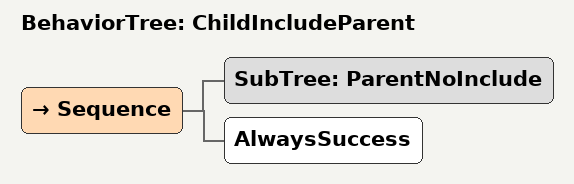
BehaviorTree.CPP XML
<root BTCPP_format="4" main_tree_to_execute = "ChildIncludeParent">
  <include path="../parent_no_include.xml" />

  <BehaviorTree ID="ChildIncludeParent">
    <Sequence>
      <SubTree ID="ParentNoInclude" />
      <AlwaysSuccess />
    </Sequence>
  </BehaviorTree>
</root>
